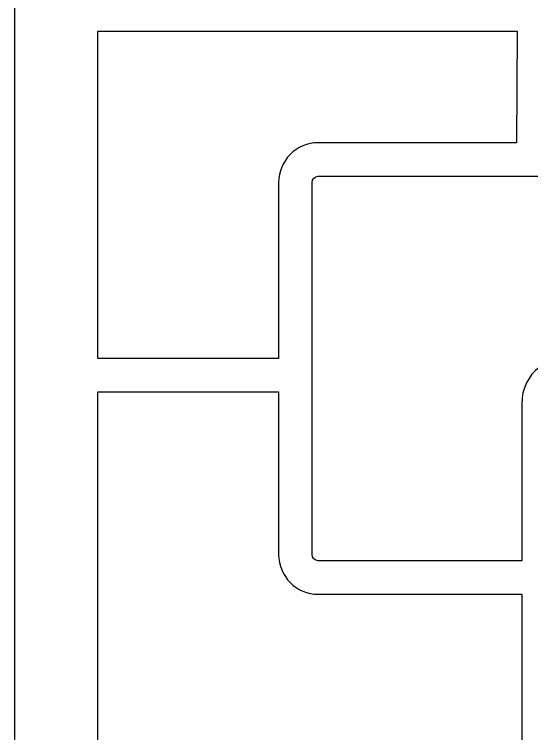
# Model space of a CAD drawing. Header units: centimetres. Extents: x 16.6 to 21.4, y -9 to 9.
# Drawn here: x 16.583 to 17.693, y -7.458 to -5.915 of the extents above; entities that cross this region are included whole.
import ezdxf

# ---------------------------------------------------------------- set-up
doc = ezdxf.new("R2010")
doc.units = ezdxf.units.CM
doc.header["$MEASUREMENT"] = 0
doc.layers.add('layer 1', color=7, linetype='Continuous')

msp = doc.modelspace()

# ---------------------------------------------------------------- linework, layer by layer
at = {"layer": 'layer 1', "color": 250, "lineweight": 30}
for points, knots in [([(16.58329, -9.0002), (16.58329, -9.0002), (16.58329, 9.00077), (16.58329, 9.00077), (16.58329, 9.00077), (16.58329, 9.00077), (21.3676, 9.00077), (21.3676, 9.00077), (21.3676, 9.00077), (21.3676, 9.00077), (21.3676, -9.0002), (21.3676, -9.0002), (21.3676, -9.0002), (21.3676, -9.0002), (16.58329, -9.0002), (16.58329, -9.0002)], [0, 0, 0, 0, 0.2, 0.2, 0.2, 0.2, 0.4, 0.4, 0.4, 0.4, 0.6, 0.6, 0.6, 0.6, 1, 1, 1, 1]), ([(16.7627, -6.65322), (16.7627, -6.65322), (17.15016, -6.65322), (17.15016, -6.65322), (17.15016, -6.65322), (17.15016, -6.65322), (17.15016, -6.2761), (17.15016, -6.2761), (17.15016, -6.2761), (17.15016, -6.2291), (17.18826, -6.19064), (17.23483, -6.19064), (17.23483, -6.19064), (17.23483, -6.19064), (17.66092, -6.19064), (17.66092, -6.19064), (17.66092, -6.19064), (17.66092, -6.19064), (17.66212, -5.9512), (17.66212, -5.9512), (17.66212, -5.9512), (17.66212, -5.9512), (17.60536, -5.9512), (17.60536, -5.9512), (17.60536, -5.9512), (17.60536, -5.9512), (16.7627, -5.9512), (16.7627, -5.9512), (16.7627, -5.9512), (16.7627, -5.9512), (16.7627, -6.65322), (16.7627, -6.65322)], [0, 0, 0, 0, 0.1111111, 0.1111111, 0.1111111, 0.1111111, 0.2222222, 0.2222222, 0.2222222, 0.2222222, 0.3333333, 0.3333333, 0.3333333, 0.3333333, 0.4444444, 0.4444444, 0.4444444, 0.4444444, 0.5555556, 0.5555556, 0.5555556, 0.5555556, 0.6666667, 0.6666667, 0.6666667, 0.6666667, 0.7777778, 0.7777778, 0.7777778, 0.7777778, 1, 1, 1, 1]), ([(18.17313, -6.65516), (18.17313, -6.65516), (18.17313, -6.42176), (18.17313, -6.42176), (18.17313, -6.42176), (18.17313, -6.42176), (18.17313, -6.2761), (18.17313, -6.2761), (18.17313, -6.2761), (18.17313, -6.27501), (18.17316, -6.27393), (18.1732, -6.27285), (18.1732, -6.27285), (18.17181, -6.26687), (18.1667, -6.2624), (18.16066, -6.2624), (18.16066, -6.2624), (18.16066, -6.2624), (17.23483, -6.2624), (17.23483, -6.2624), (17.23483, -6.2624), (17.22773, -6.2624), (17.22192, -6.26857), (17.22192, -6.2761), (17.22192, -6.2761), (17.22192, -6.2761), (17.22192, -7.07342), (17.22192, -7.07342), (17.22192, -7.07342), (17.22192, -7.08095), (17.22773, -7.08712), (17.23483, -7.08712), (17.23483, -7.08712), (17.23483, -7.08712), (17.6718, -7.08712), (17.6718, -7.08712), (17.6718, -7.08712), (17.6718, -7.08712), (17.6718, -6.75027), (17.6718, -6.75027), (17.6718, -6.75027), (17.6718, -6.71811), (17.68668, -6.68954), (17.70932, -6.67231), (17.70932, -6.67231), (17.70932, -6.67231), (17.70962, -6.67208), (17.70962, -6.67208), (17.70962, -6.67208), (17.71016, -6.67168), (17.7107, -6.67128), (17.71124, -6.67089), (17.71124, -6.67089), (17.71124, -6.67089), (17.71153, -6.67068), (17.71153, -6.67068), (17.71153, -6.67068), (17.71207, -6.67029), (17.71261, -6.66992), (17.71315, -6.66955), (17.71315, -6.66955), (17.71315, -6.66955), (17.71351, -6.66931), (17.71351, -6.66931), (17.71351, -6.66931), (17.71382, -6.6691), (17.71413, -6.66889), (17.71444, -6.66869), (17.71444, -6.66869), (17.71444, -6.66869), (17.71495, -6.66836), (17.71495, -6.66836), (17.71495, -6.66836), (17.71543, -6.66805), (17.7159, -6.66775), (17.71638, -6.66745), (17.71638, -6.66745), (17.71638, -6.66745), (17.71691, -6.66714), (17.71691, -6.66714), (17.71691, -6.66714), (17.71739, -6.66684), (17.71788, -6.66655), (17.71836, -6.66627), (17.71836, -6.66627), (17.71836, -6.66627), (17.71892, -6.66595), (17.71892, -6.66595), (17.71892, -6.66595), (17.71934, -6.66571), (17.71976, -6.66548), (17.72018, -6.66525), (17.72018, -6.66525), (17.72045, -6.6651), (17.72072, -6.66495), (17.721, -6.6648), (17.721, -6.6648), (17.72126, -6.66466), (17.72153, -6.66452), (17.72179, -6.66439), (17.72179, -6.66439), (17.72222, -6.66416), (17.72264, -6.66395), (17.72307, -6.66373), (17.72307, -6.66373), (17.72307, -6.66373), (17.72379, -6.66338), (17.72379, -6.66338), (17.72379, -6.66338), (17.72415, -6.6632), (17.72451, -6.66303), (17.72487, -6.66286), (17.72487, -6.66286), (17.72487, -6.66286), (17.72571, -6.66248), (17.72571, -6.66248), (17.72571, -6.66248), (17.72609, -6.6623), (17.72647, -6.66213), (17.72686, -6.66196), (17.72686, -6.66196), (17.72686, -6.66196), (17.72748, -6.66169), (17.72748, -6.66169), (17.72748, -6.66169), (17.72797, -6.66148), (17.72846, -6.66128), (17.72895, -6.66108), (17.72895, -6.66108), (17.72895, -6.66108), (17.72956, -6.66084), (17.72956, -6.66084), (17.72956, -6.66084), (17.73006, -6.66064), (17.73056, -6.66044), (17.73107, -6.66026), (17.73107, -6.66026), (17.73107, -6.66026), (17.73166, -6.66004), (17.73166, -6.66004), (17.73166, -6.66004), (17.73214, -6.65986), (17.73263, -6.65969), (17.73312, -6.65952), (17.73312, -6.65952), (17.73312, -6.65952), (17.73355, -6.65938), (17.73355, -6.65938), (17.73355, -6.65938), (17.73405, -6.65921), (17.73455, -6.65904), (17.73506, -6.65888), (17.73506, -6.65888), (17.73506, -6.65888), (17.73555, -6.65873), (17.73555, -6.65873), (17.73555, -6.65873), (17.73611, -6.65856), (17.73667, -6.65839), (17.73723, -6.65823), (17.73723, -6.65823), (17.73723, -6.65823), (17.73768, -6.65811), (17.73768, -6.65811), (17.73768, -6.65811), (17.73824, -6.65795), (17.73881, -6.6578), (17.73938, -6.65765), (17.73938, -6.65765), (17.73938, -6.65765), (17.73987, -6.65753), (17.73987, -6.65753), (17.73987, -6.65753), (17.74044, -6.65739), (17.74101, -6.65725), (17.74158, -6.65712), (17.74158, -6.65712), (17.74158, -6.65712), (17.74182, -6.65707), (17.74182, -6.65707), (17.74182, -6.65707), (17.74239, -6.65694), (17.74296, -6.65682), (17.74353, -6.65671), (17.74353, -6.65671), (17.74353, -6.65671), (17.74398, -6.65662), (17.74398, -6.65662), (17.74398, -6.65662), (17.74457, -6.65651), (17.74516, -6.6564), (17.74575, -6.6563), (17.74575, -6.6563), (17.74575, -6.6563), (17.7462, -6.65622), (17.7462, -6.65622), (17.7462, -6.65622), (17.7468, -6.65612), (17.74741, -6.65603), (17.74801, -6.65594), (17.74801, -6.65594), (17.74801, -6.65594), (17.74841, -6.65589), (17.74841, -6.65589), (17.74841, -6.65589), (17.74905, -6.6558), (17.74969, -6.65572), (17.75033, -6.65565), (17.75033, -6.65565), (17.75033, -6.65565), (17.75034, -6.65565), (17.75034, -6.65565), (17.75034, -6.65565), (17.75101, -6.65557), (17.75168, -6.65551), (17.75235, -6.65545), (17.75235, -6.65545), (17.75235, -6.65545), (17.75266, -6.65543), (17.75266, -6.65543), (17.75266, -6.65543), (17.7533, -6.65537), (17.75394, -6.65533), (17.75458, -6.65529), (17.75458, -6.65529), (17.75458, -6.65529), (17.75494, -6.65527), (17.75494, -6.65527), (17.75494, -6.65527), (17.75559, -6.65524), (17.75624, -6.65521), (17.75689, -6.65519), (17.75689, -6.65519), (17.75689, -6.65519), (17.75719, -6.65518), (17.75719, -6.65518), (17.75719, -6.65518), (17.75787, -6.65517), (17.75856, -6.65516), (17.75925, -6.65516), (17.75925, -6.65516), (17.75925, -6.65516), (18.17313, -6.65516), (18.17313, -6.65516)], [0, 0, 0, 0, 0.016129, 0.016129, 0.016129, 0.016129, 0.0322581, 0.0322581, 0.0322581, 0.0322581, 0.0483871, 0.0483871, 0.0483871, 0.0483871, 0.0645161, 0.0645161, 0.0645161, 0.0645161, 0.0806452, 0.0806452, 0.0806452, 0.0806452, 0.0967742, 0.0967742, 0.0967742, 0.0967742, 0.1129032, 0.1129032, 0.1129032, 0.1129032, 0.1290323, 0.1290323, 0.1290323, 0.1290323, 0.1451613, 0.1451613, 0.1451613, 0.1451613, 0.1612903, 0.1612903, 0.1612903, 0.1612903, 0.1774194, 0.1774194, 0.1774194, 0.1774194, 0.1935484, 0.1935484, 0.1935484, 0.1935484, 0.2096774, 0.2096774, 0.2096774, 0.2096774, 0.2258065, 0.2258065, 0.2258065, 0.2258065, 0.2419355, 0.2419355, 0.2419355, 0.2419355, 0.2580645, 0.2580645, 0.2580645, 0.2580645, 0.2741935, 0.2741935, 0.2741935, 0.2741935, 0.2903226, 0.2903226, 0.2903226, 0.2903226, 0.3064516, 0.3064516, 0.3064516, 0.3064516, 0.3225806, 0.3225806, 0.3225806, 0.3225806, 0.3387097, 0.3387097, 0.3387097, 0.3387097, 0.3548387, 0.3548387, 0.3548387, 0.3548387, 0.3709677, 0.3709677, 0.3709677, 0.3709677, 0.3870968, 0.3870968, 0.3870968, 0.3870968, 0.4032258, 0.4032258, 0.4032258, 0.4032258, 0.4193548, 0.4193548, 0.4193548, 0.4193548, 0.4354839, 0.4354839, 0.4354839, 0.4354839, 0.4516129, 0.4516129, 0.4516129, 0.4516129, 0.4677419, 0.4677419, 0.4677419, 0.4677419, 0.483871, 0.483871, 0.483871, 0.483871, 0.5, 0.5, 0.5, 0.5, 0.516129, 0.516129, 0.516129, 0.516129, 0.5322581, 0.5322581, 0.5322581, 0.5322581, 0.5483871, 0.5483871, 0.5483871, 0.5483871, 0.5645161, 0.5645161, 0.5645161, 0.5645161, 0.5806452, 0.5806452, 0.5806452, 0.5806452, 0.5967742, 0.5967742, 0.5967742, 0.5967742, 0.6129032, 0.6129032, 0.6129032, 0.6129032, 0.6290323, 0.6290323, 0.6290323, 0.6290323, 0.6451613, 0.6451613, 0.6451613, 0.6451613, 0.6612903, 0.6612903, 0.6612903, 0.6612903, 0.6774194, 0.6774194, 0.6774194, 0.6774194, 0.6935484, 0.6935484, 0.6935484, 0.6935484, 0.7096774, 0.7096774, 0.7096774, 0.7096774, 0.7258065, 0.7258065, 0.7258065, 0.7258065, 0.7419355, 0.7419355, 0.7419355, 0.7419355, 0.7580645, 0.7580645, 0.7580645, 0.7580645, 0.7741935, 0.7741935, 0.7741935, 0.7741935, 0.7903226, 0.7903226, 0.7903226, 0.7903226, 0.8064516, 0.8064516, 0.8064516, 0.8064516, 0.8225806, 0.8225806, 0.8225806, 0.8225806, 0.8387097, 0.8387097, 0.8387097, 0.8387097, 0.8548387, 0.8548387, 0.8548387, 0.8548387, 0.8709677, 0.8709677, 0.8709677, 0.8709677, 0.8870968, 0.8870968, 0.8870968, 0.8870968, 0.9032258, 0.9032258, 0.9032258, 0.9032258, 0.9193548, 0.9193548, 0.9193548, 0.9193548, 0.9354839, 0.9354839, 0.9354839, 0.9354839, 0.9516129, 0.9516129, 0.9516129, 0.9516129, 0.9677419, 0.9677419, 0.9677419, 0.9677419, 1, 1, 1, 1]), ([(16.7627, -7.98453), (16.7627, -7.98453), (17.15016, -7.98453), (17.15016, -7.98453), (17.15016, -7.98453), (17.15016, -7.98453), (17.15016, -7.62356), (17.15016, -7.62356), (17.15016, -7.62356), (17.15016, -7.57655), (17.18826, -7.5381), (17.23483, -7.5381), (17.23483, -7.5381), (17.23483, -7.5381), (17.6718, -7.5381), (17.6718, -7.5381), (17.6718, -7.5381), (17.6718, -7.5381), (17.6718, -7.15888), (17.6718, -7.15888), (17.6718, -7.15888), (17.6718, -7.15888), (17.23483, -7.15888), (17.23483, -7.15888), (17.23483, -7.15888), (17.18826, -7.15888), (17.15016, -7.12043), (17.15016, -7.07342), (17.15016, -7.07342), (17.15016, -7.07342), (17.15016, -6.72499), (17.15016, -6.72499), (17.15016, -6.72499), (17.15016, -6.72499), (16.7627, -6.72499), (16.7627, -6.72499), (16.7627, -6.72499), (16.7627, -6.72499), (16.7627, -7.98453), (16.7627, -7.98453)], [0, 0, 0, 0, 0.0909091, 0.0909091, 0.0909091, 0.0909091, 0.1818182, 0.1818182, 0.1818182, 0.1818182, 0.2727273, 0.2727273, 0.2727273, 0.2727273, 0.3636364, 0.3636364, 0.3636364, 0.3636364, 0.4545455, 0.4545455, 0.4545455, 0.4545455, 0.5454545, 0.5454545, 0.5454545, 0.5454545, 0.6363636, 0.6363636, 0.6363636, 0.6363636, 0.7272727, 0.7272727, 0.7272727, 0.7272727, 0.8181818, 0.8181818, 0.8181818, 0.8181818, 1, 1, 1, 1])]:
    msp.add_open_spline(points, degree=3, knots=knots, dxfattribs=at)

doc.saveas('drawing.dxf')
